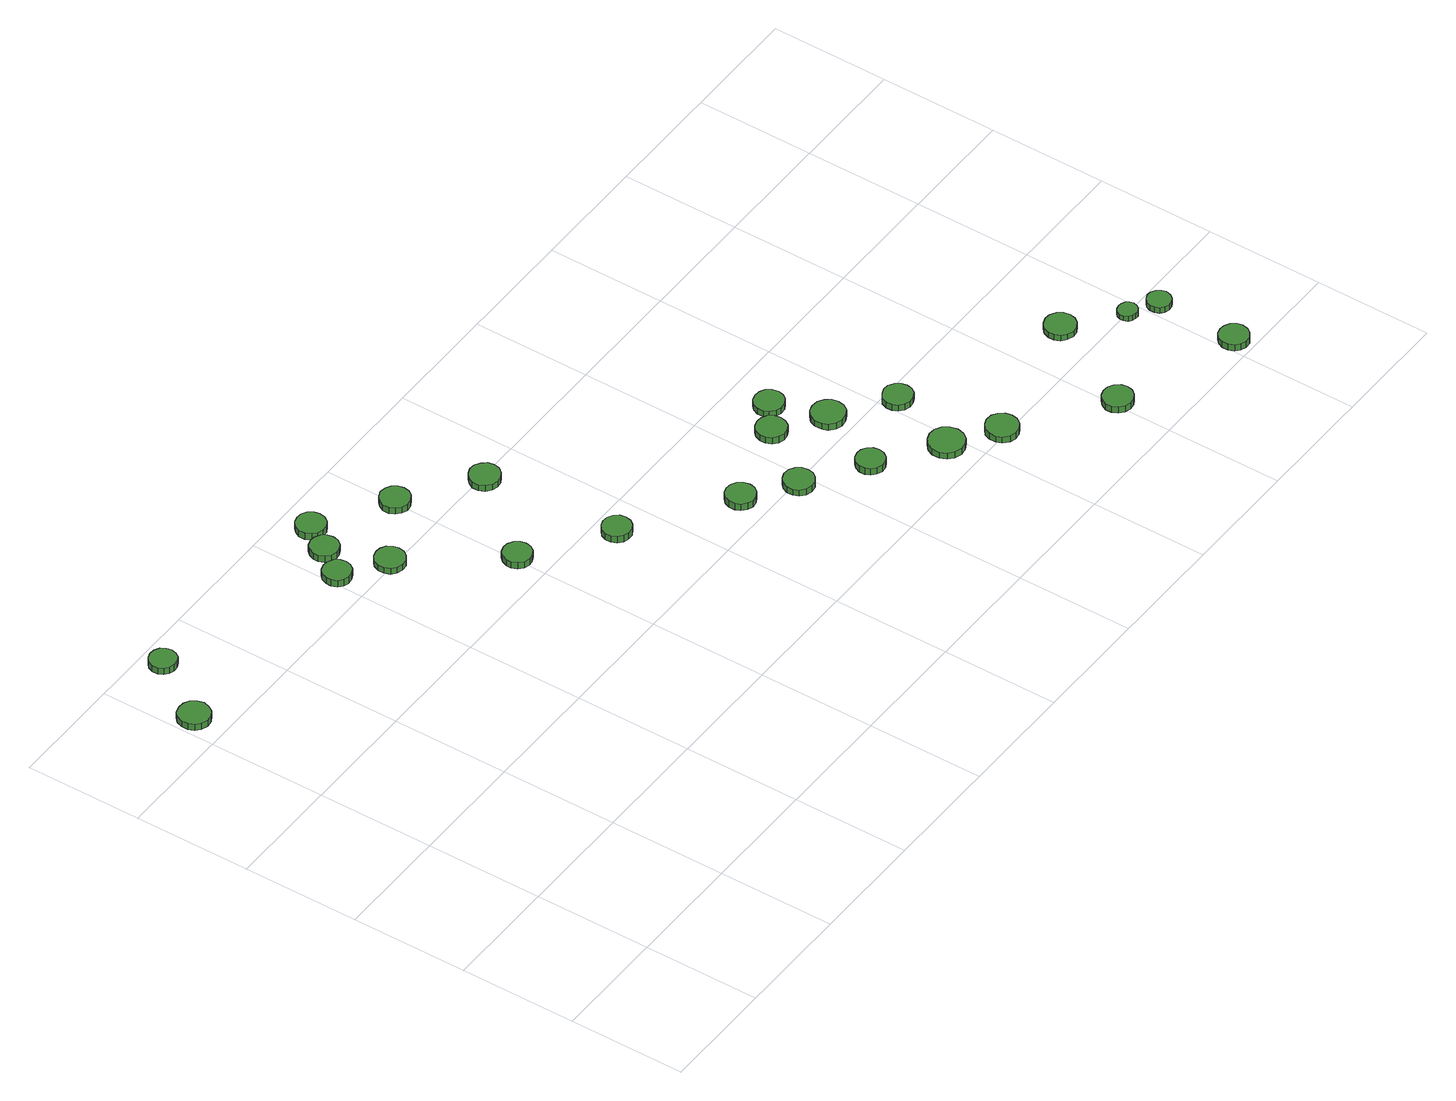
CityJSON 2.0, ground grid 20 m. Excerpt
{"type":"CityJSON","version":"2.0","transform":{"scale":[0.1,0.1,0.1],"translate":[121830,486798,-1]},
"CityObjects":{
"tree1":{"type":"SolitaryVegetationObject","attributes":{"function":"something"},"geometry":[{"type":"MultiSurface","lod":"1","boundaries":[[[0,1,2,3,4,5,6,7,8,9,10,11,12,13,14]],[[15,16,17,18,19,20,21,22,23,24,25,26,27,28,29]],[[0,29,28,1]],[[1,28,27,2]],[[2,27,26,3]],[[3,26,25,4]],[[4,25,24,5]],[[5,24,23,6]],[[6,23,22,7]],[[7,22,21,8]],[[8,21,20,9]],[[9,20,19,10]],[[10,19,18,11]],[[11,18,17,12]],[[12,17,16,13]],[[13,16,15,14]],[[14,15,29,0]]]}]},
"tree2":{"type":"SolitaryVegetationObject","attributes":{"function":"something"},"geometry":[{"type":"MultiSurface","lod":"1","boundaries":[[[30,31,32,33,34,35,36,37,38,39,40,41,42,43,44]],[[45,46,47,48,49,50,51,52,53,54,55,56,57,58,59]],[[30,59,58,31]],[[31,58,57,32]],[[32,57,56,33]],[[33,56,55,34]],[[34,55,54,35]],[[35,54,53,36]],[[36,53,52,37]],[[37,52,51,38]],[[38,51,50,39]],[[39,50,49,40]],[[40,49,48,41]],[[41,48,47,42]],[[42,47,46,43]],[[43,46,45,44]],[[44,45,59,30]]]}]},
"tree3":{"type":"SolitaryVegetationObject","attributes":{"function":"something"},"geometry":[{"type":"MultiSurface","lod":"1","boundaries":[[[60,61,62,63,64,65,66,67,68,69,70,71,72,73,74]],[[75,76,77,78,79,80,81,82,83,84,85,86,87,88,89]],[[60,89,88,61]],[[61,88,87,62]],[[62,87,86,63]],[[63,86,85,64]],[[64,85,84,65]],[[65,84,83,66]],[[66,83,82,67]],[[67,82,81,68]],[[68,81,80,69]],[[69,80,79,70]],[[70,79,78,71]],[[71,78,77,72]],[[72,77,76,73]],[[73,76,75,74]],[[74,75,89,60]]]}]},
"tree4":{"type":"SolitaryVegetationObject","attributes":{"function":"something"},"geometry":[{"type":"MultiSurface","lod":"1","boundaries":[[[90,91,92,93,94,95,96,97,98,99,100,101,102,103,104]],[[105,106,107,108,109,110,111,112,113,114,115,116,117,118,119]],[[90,119,118,91]],[[91,118,117,92]],[[92,117,116,93]],[[93,116,115,94]],[[94,115,114,95]],[[95,114,113,96]],[[96,113,112,97]],[[97,112,111,98]],[[98,111,110,99]],[[99,110,109,100]],[[100,109,108,101]],[[101,108,107,102]],[[102,107,106,103]],[[103,106,105,104]],[[104,105,119,90]]]}]},
"tree5":{"type":"SolitaryVegetationObject","attributes":{"function":"something"},"geometry":[{"type":"MultiSurface","lod":"1","boundaries":[[[120,121,122,123,124,125,126,127,128,129,130,131,132,133,134]],[[135,136,137,138,139,140,141,142,143,144,145,146,147,148,149]],[[120,149,148,121]],[[121,148,147,122]],[[122,147,146,123]],[[123,146,145,124]],[[124,145,144,125]],[[125,144,143,126]],[[126,143,142,127]],[[127,142,141,128]],[[128,141,140,129]],[[129,140,139,130]],[[130,139,138,131]],[[131,138,137,132]],[[132,137,136,133]],[[133,136,135,134]],[[134,135,149,120]]]}]},
"tree6":{"type":"SolitaryVegetationObject","attributes":{"function":"something"},"geometry":[{"type":"MultiSurface","lod":"1","boundaries":[[[150,151,152,153,154,155,156,157,158,159,160,161,162,163,164]],[[165,166,167,168,169,170,171,172,173,174,175,176,177,178,179]],[[150,179,178,151]],[[151,178,177,152]],[[152,177,176,153]],[[153,176,175,154]],[[154,175,174,155]],[[155,174,173,156]],[[156,173,172,157]],[[157,172,171,158]],[[158,171,170,159]],[[159,170,169,160]],[[160,169,168,161]],[[161,168,167,162]],[[162,167,166,163]],[[163,166,165,164]],[[164,165,179,150]]]}]},
"tree7":{"type":"SolitaryVegetationObject","attributes":{"function":"something"},"geometry":[{"type":"MultiSurface","lod":"1","boundaries":[[[180,181,182,183,184,185,186,187,188,189,190,191,192,193,194]],[[195,196,197,198,199,200,201,202,203,204,205,206,207,208,209]],[[180,209,208,181]],[[181,208,207,182]],[[182,207,206,183]],[[183,206,205,184]],[[184,205,204,185]],[[185,204,203,186]],[[186,203,202,187]],[[187,202,201,188]],[[188,201,200,189]],[[189,200,199,190]],[[190,199,198,191]],[[191,198,197,192]],[[192,197,196,193]],[[193,196,195,194]],[[194,195,209,180]]]}]},
"tree8":{"type":"SolitaryVegetationObject","attributes":{"function":"something"},"geometry":[{"type":"MultiSurface","lod":"1","boundaries":[[[210,211,212,213,214,215,216,217,218,219,220,221,222,223,224]],[[225,226,227,228,229,230,231,232,233,234,235,236,237,238,239]],[[210,239,238,211]],[[211,238,237,212]],[[212,237,236,213]],[[213,236,235,214]],[[214,235,234,215]],[[215,234,233,216]],[[216,233,232,217]],[[217,232,231,218]],[[218,231,230,219]],[[219,230,229,220]],[[220,229,228,221]],[[221,228,227,222]],[[222,227,226,223]],[[223,226,225,224]],[[224,225,239,210]]]}]},
"tree9":{"type":"SolitaryVegetationObject","attributes":{"function":"something"},"geometry":[{"type":"MultiSurface","lod":"1","boundaries":[[[240,241,242,243,244,245,246,247,248,249,250,251,252,253,254]],[[255,256,257,258,259,260,261,262,263,264,265,266,267,268,269]],[[240,269,268,241]],[[241,268,267,242]],[[242,267,266,243]],[[243,266,265,244]],[[244,265,264,245]],[[245,264,263,246]],[[246,263,262,247]],[[247,262,261,248]],[[248,261,260,249]],[[249,260,259,250]],[[250,259,258,251]],[[251,258,257,252]],[[252,257,256,253]],[[253,256,255,254]],[[254,255,269,240]]]}]},
"tree10":{"type":"SolitaryVegetationObject","attributes":{"function":"something"},"geometry":[{"type":"MultiSurface","lod":"1","boundaries":[[[270,271,272,273,274,275,276,277,278,279,280,281,282,283,284]],[[285,286,287,288,289,290,291,292,293,294,295,296,297,298,299]],[[270,299,298,271]],[[271,298,297,272]],[[272,297,296,273]],[[273,296,295,274]],[[274,295,294,275]],[[275,294,293,276]],[[276,293,292,277]],[[277,292,291,278]],[[278,291,290,279]],[[279,290,289,280]],[[280,289,288,281]],[[281,288,287,282]],[[282,287,286,283]],[[283,286,285,284]],[[284,285,299,270]]]}]},
"tree11":{"type":"SolitaryVegetationObject","attributes":{"function":"something"},"geometry":[{"type":"MultiSurface","lod":"1","boundaries":[[[300,301,302,303,304,305,306,307,308,309,310,311,312,313,314]],[[315,316,317,318,319,320,321,322,323,324,325,326,327,328,329]],[[300,329,328,301]],[[301,328,327,302]],[[302,327,326,303]],[[303,326,325,304]],[[304,325,324,305]],[[305,324,323,306]],[[306,323,322,307]],[[307,322,321,308]],[[308,321,320,309]],[[309,320,319,310]],[[310,319,318,311]],[[311,318,317,312]],[[312,317,316,313]],[[313,316,315,314]],[[314,315,329,300]]]}]},
"tree12":{"type":"SolitaryVegetationObject","attributes":{"function":"something"},"geometry":[{"type":"MultiSurface","lod":"1","boundaries":[[[330,331,332,333,334,335,336,337,338,339,340,341,342,343,344]],[[345,346,347,348,349,350,351,352,353,354,355,356,357,358,359]],[[330,359,358,331]],[[331,358,357,332]],[[332,357,356,333]],[[333,356,355,334]],[[334,355,354,335]],[[335,354,353,336]],[[336,353,352,337]],[[337,352,351,338]],[[338,351,350,339]],[[339,350,349,340]],[[340,349,348,341]],[[341,348,347,342]],[[342,347,346,343]],[[343,346,345,344]],[[344,345,359,330]]]}]},
"tree13":{"type":"SolitaryVegetationObject","attributes":{"function":"something"},"geometry":[{"type":"MultiSurface","lod":"1","boundaries":[[[360,361,362,363,364,365,366,367,368,369,370,371,372,373,374]],[[375,376,377,378,379,380,381,382,383,384,385,386,387,388,389]],[[360,389,388,361]],[[361,388,387,362]],[[362,387,386,363]],[[363,386,385,364]],[[364,385,384,365]],[[365,384,383,366]],[[366,383,382,367]],[[367,382,381,368]],[[368,381,380,369]],[[369,380,379,370]],[[370,379,378,371]],[[371,378,377,372]],[[372,377,376,373]],[[373,376,375,374]],[[374,375,389,360]]]}]},
"tree14":{"type":"SolitaryVegetationObject","attributes":{"function":"something"},"geometry":[{"type":"MultiSurface","lod":"1","boundaries":[[[390,391,392,393,394,395,396,397,398,399,400,401,402,403,404]],[[405,406,407,408,409,410,411,412,413,414,415,416,417,418,419]],[[390,419,418,391]],[[391,418,417,392]],[[392,417,416,393]],[[393,416,415,394]],[[394,415,414,395]],[[395,414,413,396]],[[396,413,412,397]],[[397,412,411,398]],[[398,411,410,399]],[[399,410,409,400]],[[400,409,408,401]],[[401,408,407,402]],[[402,407,406,403]],[[403,406,405,404]],[[404,405,419,390]]]}]},
"tree15":{"type":"SolitaryVegetationObject","attributes":{"function":"something"},"geometry":[{"type":"MultiSurface","lod":"1","boundaries":[[[420,421,422,423,424,425,426,427,428,429,430,431,432,433,434]],[[435,436,437,438,439,440,441,442,443,444,445,446,447,448,449]],[[420,449,448,421]],[[421,448,447,422]],[[422,447,446,423]],[[423,446,445,424]],[[424,445,444,425]],[[425,444,443,426]],[[426,443,442,427]],[[427,442,441,428]],[[428,441,440,429]],[[429,440,439,430]],[[430,439,438,431]],[[431,438,437,432]],[[432,437,436,433]],[[433,436,435,434]],[[434,435,449,420]]]}]},
"tree16":{"type":"SolitaryVegetationObject","attributes":{"function":"something"},"geometry":[{"type":"MultiSurface","lod":"1","boundaries":[[[450,451,452,453,454,455,456,457,458,459,460,461,462,463,464]],[[465,466,467,468,469,470,471,472,473,474,475,476,477,478,479]],[[450,479,478,451]],[[451,478,477,452]],[[452,477,476,453]],[[453,476,475,454]],[[454,475,474,455]],[[455,474,473,456]],[[456,473,472,457]],[[457,472,471,458]],[[458,471,470,459]],[[459,470,469,460]],[[460,469,468,461]],[[461,468,467,462]],[[462,467,466,463]],[[463,466,465,464]],[[464,465,479,450]]]}]},
"tree17":{"type":"SolitaryVegetationObject","attributes":{"function":"something"},"geometry":[{"type":"MultiSurface","lod":"1","boundaries":[[[480,481,482,483,484,485,486,487,488,489,490,491,492,493,494]],[[495,496,497,498,499,500,501,502,503,504,505,506,507,508,509]],[[480,509,508,481]],[[481,508,507,482]],[[482,507,506,483]],[[483,506,505,484]],[[484,505,504,485]],[[485,504,503,486]],[[486,503,502,487]],[[487,502,501,488]],[[488,501,500,489]],[[489,500,499,490]],[[490,499,498,491]],[[491,498,497,492]],[[492,497,496,493]],[[493,496,495,494]],[[494,495,509,480]]]}]},
"tree18":{"type":"SolitaryVegetationObject","attributes":{"function":"something"},"geometry":[{"type":"MultiSurface","lod":"1","boundaries":[[[510,511,512,513,514,515,516,517,518,519,520,521,522,523,524]],[[525,526,527,528,529,530,531,532,533,534,535,536,537,538,539]],[[510,539,538,511]],[[511,538,537,512]],[[512,537,536,513]],[[513,536,535,514]],[[514,535,534,515]],[[515,534,533,516]],[[516,533,532,517]],[[517,532,531,518]],[[518,531,530,519]],[[519,530,529,520]],[[520,529,528,521]],[[521,528,527,522]],[[522,527,526,523]],[[523,526,525,524]],[[524,525,539,510]]]}]},
"tree19":{"type":"SolitaryVegetationObject","attributes":{"function":"something"},"geometry":[{"type":"MultiSurface","lod":"1","boundaries":[[[540,541,542,543,544,545,546,547,548,549,550,551,552,553,554]],[[555,556,557,558,559,560,561,562,563,564,565,566,567,568,569]],[[540,569,568,541]],[[541,568,567,542]],[[542,567,566,543]],[[543,566,565,544]],[[544,565,564,545]],[[545,564,563,546]],[[546,563,562,547]],[[547,562,561,548]],[[548,561,560,549]],[[549,560,559,550]],[[550,559,558,551]],[[551,558,557,552]],[[552,557,556,553]],[[553,556,555,554]],[[554,555,569,540]]]}]},
"tree20":{"type":"SolitaryVegetationObject","attributes":{"function":"something"},"geometry":[{"type":"MultiSurface","lod":"1","boundaries":[[[570,571,572,573,574,575,576,577,578,579,580,581,582,583,584]],[[585,586,587,588,589,590,591,592,593,594,595,596,597,598,599]],[[570,599,598,571]],[[571,598,597,572]],[[572,597,596,573]],[[573,596,595,574]],[[574,595,594,575]],[[575,594,593,576]],[[576,593,592,577]],[[577,592,591,578]],[[578,591,590,579]],[[579,590,589,580]],[[580,589,588,581]],[[581,588,587,582]],[[582,587,586,583]],[[583,586,585,584]],[[584,585,599,570]]]}]},
"tree21":{"type":"SolitaryVegetationObject","attributes":{"function":"something"},"geometry":[{"type":"MultiSurface","lod":"1","boundaries":[[[600,601,602,603,604,605,606,607,608,609,610,611,612,613,614]],[[615,616,617,618,619,620,621,622,623,624,625,626,627,628,629]],[[600,629,628,601]],[[601,628,627,602]],[[602,627,626,603]],[[603,626,625,604]],[[604,625,624,605]],[[605,624,623,606]],[[606,623,622,607]],[[607,622,621,608]],[[608,621,620,609]],[[609,620,619,610]],[[610,619,618,611]],[[611,618,617,612]],[[612,617,616,613]],[[613,616,615,614]],[[614,615,629,600]]]}]},
"tree22":{"type":"SolitaryVegetationObject","attributes":{"function":"something"},"geometry":[{"type":"MultiSurface","lod":"1","boundaries":[[[630,631,632,633,634,635,636,637,638,639,640,641,642,643,644]],[[645,646,647,648,649,650,651,652,653,654,655,656,657,658,659]],[[630,659,658,631]],[[631,658,657,632]],[[632,657,656,633]],[[633,656,655,634]],[[634,655,654,635]],[[635,654,653,636]],[[636,653,652,637]],[[637,652,651,638]],[[638,651,650,639]],[[639,650,649,640]],[[640,649,648,641]],[[641,648,647,642]],[[642,647,646,643]],[[643,646,645,644]],[[644,645,659,630]]]}]},
"tree23":{"type":"SolitaryVegetationObject","attributes":{"function":"something"},"geometry":[{"type":"MultiSurface","lod":"1","boundaries":[[[660,661,662,663,664,665,666,667,668,669,670,671,672,673,674]],[[675,676,677,678,679,680,681,682,683,684,685,686,687,688,689]],[[660,689,688,661]],[[661,688,687,662]],[[662,687,686,663]],[[663,686,685,664]],[[664,685,684,665]],[[665,684,683,666]],[[666,683,682,667]],[[667,682,681,668]],[[668,681,680,669]],[[669,680,679,670]],[[670,679,678,671]],[[671,678,677,672]],[[672,677,676,673]],[[673,676,675,674]],[[674,675,689,660]]]}]},
"tree24":{"type":"SolitaryVegetationObject","attributes":{"function":"something"},"geometry":[{"type":"MultiSurface","lod":"1","boundaries":[[[690,691,692,693,694,695,696,697,698,699,700,701,702,703,704]],[[705,706,707,708,709,710,711,712,713,714,715,716,717,718,719]],[[690,719,718,691]],[[691,718,717,692]],[[692,717,716,693]],[[693,716,715,694]],[[694,715,714,695]],[[695,714,713,696]],[[696,713,712,697]],[[697,712,711,698]],[[698,711,710,699]],[[699,710,709,700]],[[700,709,708,701]],[[701,708,707,702]],[[702,707,706,703]],[[703,706,705,704]],[[704,705,719,690]]]}]}
},
"vertices":[
[58,855,20],[55,866,20],[49,875,20],[39,880,20],[28,881,20],[17,878,20],[9,871,20],[5,860,20],[5,849,20],[9,839,20],[17,832,20],[28,828,20],[39,829,20],[49,835,20],[55,844,20],[55,844,8],[49,835,8],[39,829,8],[28,828,8],[17,832,8],[9,839,8],[5,849,8],[5,860,8],[9,871,8],[17,878,8],[28,881,8],[39,880,8],[49,875,8],[55,866,8],[58,855,8],
[127,962,20],[125,971,20],[120,979,20],[111,984,20],[102,985,20],[93,982,20],[86,976,20],[82,967,20],[82,957,20],[86,949,20],[93,943,20],[102,940,20],[111,941,20],[120,945,20],[125,953,20],[125,953,7],[120,945,7],[111,941,7],[102,940,7],[93,943,7],[86,949,7],[82,957,7],[82,967,7],[86,976,7],[93,982,7],[102,985,7],[111,984,7],[120,979,7],[125,971,7],[127,962,7],
[439,855,21],[437,865,21],[431,873,21],[422,878,21],[412,879,21],[403,876,21],[396,870,21],[392,860,21],[392,851,21],[396,841,21],[403,835,21],[412,832,21],[422,833,21],[431,838,21],[437,846,21],[437,846,8],[431,838,8],[422,833,8],[412,832,8],[403,835,8],[396,841,8],[392,851,8],[392,860,8],[396,870,8],[403,876,8],[412,879,8],[422,878,8],[431,873,8],[437,865,8],[439,855,8],
[474,903,20],[472,913,20],[466,921,20],[457,926,20],[448,927,20],[438,924,20],[431,917,20],[427,908,20],[427,898,20],[431,889,20],[438,882,20],[448,879,20],[457,880,20],[466,885,20],[472,893,20],[472,893,7],[466,885,7],[457,880,7],[448,879,7],[438,882,7],[431,889,7],[427,898,7],[427,908,7],[431,917,7],[438,924,7],[448,927,7],[457,926,7],[466,921,7],[472,913,7],[474,903,7],
[510,806,20],[508,816,20],[502,825,20],[493,830,20],[483,831,20],[473,828,20],[465,821,20],[461,811,20],[461,801,20],[465,791,20],[473,784,20],[483,781,20],[493,782,20],[502,788,20],[508,796,20],[508,796,8],[502,788,8],[493,782,8],[483,781,8],[473,784,8],[465,791,8],[461,801,8],[461,811,8],[465,821,8],[473,828,8],[483,831,8],[493,830,8],[502,825,8],[508,816,8],[510,806,8],
[505,949,20],[503,958,20],[497,967,20],[488,972,20],[478,973,20],[468,970,20],[461,963,20],[456,954,20],[456,943,20],[461,934,20],[468,927,20],[478,924,20],[488,925,20],[497,930,20],[503,939,20],[503,939,7],[497,930,7],[488,925,7],[478,924,7],[468,927,7],[461,934,7],[456,943,7],[456,954,7],[461,963,7],[468,970,7],[478,973,7],[488,972,7],[497,967,7],[503,958,7],[505,949,7],
[629,654,19],[627,664,19],[621,672,19],[612,677,19],[603,678,19],[593,675,19],[586,668,19],[582,659,19],[582,649,19],[586,640,19],[593,633,19],[603,630,19],[612,631,19],[621,636,19],[627,644,19],[627,644,6],[621,636,6],[612,631,6],[603,630,6],[593,633,6],[586,640,6],[582,649,6],[582,659,6],[586,668,6],[593,675,6],[603,678,6],[612,677,6],[621,672,6],[627,664,6],[629,654,6],
[626,877,19],[624,887,19],[618,895,19],[609,900,19],[598,902,19],[588,898,19],[581,891,19],[576,882,19],[576,871,19],[581,862,19],[588,855,19],[598,851,19],[609,853,19],[618,858,19],[624,866,19],[624,866,7],[618,858,7],[609,853,7],[598,851,7],[588,855,7],[581,862,7],[576,871,7],[576,882,7],[581,891,7],[588,898,7],[598,902,7],[609,900,7],[618,895,7],[624,887,7],[626,877,7],
[762,562,20],[760,572,20],[754,580,20],[745,585,20],[735,586,20],[726,583,20],[718,576,20],[714,567,20],[714,557,20],[718,548,20],[726,541,20],[735,538,20],[745,539,20],[754,544,20],[760,552,20],[760,552,7],[754,544,7],[745,539,7],[735,538,7],[726,541,7],[718,548,7],[714,557,7],[714,567,7],[718,576,7],[726,583,7],[735,586,7],[745,585,7],[754,580,7],[760,572,7],[762,562,7],
[746,793,19],[744,804,19],[737,812,19],[728,818,19],[718,819,19],[708,815,19],[700,808,19],[695,799,19],[695,788,19],[700,778,19],[708,771,19],[718,768,19],[728,769,19],[737,774,19],[744,783,19],[744,783,7],[737,774,7],[728,769,7],[718,768,7],[708,771,7],[700,778,7],[695,788,7],[695,799,7],[700,808,7],[708,815,7],[718,819,7],[728,818,7],[737,812,7],[744,804,7],[746,793,7],
[929,448,20],[927,458,20],[921,467,20],[912,472,20],[901,473,20],[892,470,20],[884,463,20],[880,454,20],[880,443,20],[884,434,20],[892,427,20],[901,423,20],[912,425,20],[921,430,20],[927,438,20],[927,438,7],[921,430,7],[912,425,7],[901,423,7],[892,427,7],[884,434,7],[880,443,7],[880,454,7],[884,463,7],[892,470,7],[901,473,7],[912,472,7],[921,467,7],[927,458,7],[929,448,7],
[1007,394,19],[1005,405,19],[999,413,19],[990,419,19],[979,420,19],[969,416,19],[961,409,19],[957,400,19],[957,389,19],[961,379,19],[969,372,19],[979,369,19],[990,370,19],[999,376,19],[1005,384,19],[1005,384,7],[999,376,7],[990,370,7],[979,369,7],[969,372,7],[961,379,7],[957,389,7],[957,400,7],[961,409,7],[969,416,7],[979,420,7],[990,419,7],[999,413,7],[1005,405,7],[1007,394,7],
[1104,330,20],[1102,340,20],[1096,348,20],[1088,353,20],[1078,354,20],[1068,351,20],[1061,344,20],[1057,335,20],[1057,325,20],[1061,316,20],[1068,310,20],[1078,306,20],[1088,307,20],[1096,312,20],[1102,321,20],[1102,321,7],[1096,312,7],[1088,307,7],[1078,306,7],[1068,310,7],[1061,316,7],[1057,325,7],[1057,335,7],[1061,344,7],[1068,351,7],[1078,354,7],[1088,353,7],[1096,348,7],[1102,340,7],[1104,330,7],
[1078,494,20],[1076,504,20],[1070,513,20],[1061,518,20],[1051,519,20],[1041,516,20],[1033,509,20],[1029,499,20],[1029,489,20],[1033,479,20],[1041,472,20],[1051,469,20],[1061,470,20],[1070,475,20],[1076,484,20],[1076,484,7],[1070,475,7],[1061,470,7],[1051,469,7],[1041,472,7],[1033,479,7],[1029,489,7],[1029,499,7],[1033,509,7],[1041,516,7],[1051,519,7],[1061,518,7],[1070,513,7],[1076,504,7],[1078,494,7],
[1210,258,19],[1207,271,19],[1200,281,19],[1189,287,19],[1177,288,19],[1165,284,19],[1156,276,19],[1151,265,19],[1151,252,19],[1156,241,19],[1165,233,19],[1177,229,19],[1189,230,19],[1200,236,19],[1207,246,19],[1207,246,7],[1200,236,7],[1189,230,7],[1177,229,7],[1165,233,7],[1156,241,7],[1151,252,7],[1151,265,7],[1156,276,7],[1165,284,7],[1177,288,7],[1189,287,7],[1200,281,7],[1207,271,7],[1210,258,7],
[1125,530,19],[1123,541,19],[1117,549,19],[1108,554,19],[1097,555,19],[1088,552,19],[1080,545,19],[1076,536,19],[1076,525,19],[1080,516,19],[1088,509,19],[1097,506,19],[1108,507,19],[1117,512,19],[1123,520,19],[1123,520,7],[1117,512,7],[1108,507,7],[1097,506,7],[1088,509,7],[1080,516,7],[1076,525,7],[1076,536,7],[1080,545,7],[1088,552,7],[1097,555,7],[1108,554,7],[1117,549,7],[1123,541,7],[1125,530,7],
[1158,442,19],[1156,454,19],[1149,463,19],[1139,469,19],[1127,470,19],[1116,467,19],[1107,459,19],[1103,448,19],[1103,436,19],[1107,426,19],[1116,418,19],[1127,414,19],[1139,416,19],[1149,421,19],[1156,431,19],[1156,431,7],[1149,421,7],[1139,416,7],[1127,414,7],[1116,418,7],[1107,426,7],[1103,436,7],[1103,448,7],[1107,459,7],[1116,467,7],[1127,470,7],[1139,469,7],[1149,463,7],[1156,454,7],[1158,442,7],
[1282,208,19],[1280,219,19],[1273,228,19],[1264,234,19],[1252,235,19],[1242,231,19],[1233,224,19],[1229,214,19],[1229,202,19],[1233,192,19],[1242,184,19],[1252,181,19],[1264,182,19],[1273,188,19],[1280,197,19],[1280,197,7],[1273,188,7],[1264,182,7],[1252,181,7],[1242,184,7],[1233,192,7],[1229,202,7],[1229,214,7],[1233,224,7],[1242,231,7],[1252,235,7],[1264,234,7],[1273,228,7],[1280,219,7],[1282,208,7],
[1247,377,19],[1245,387,19],[1239,395,19],[1230,401,19],[1220,402,19],[1210,398,19],[1202,392,19],[1198,382,19],[1198,372,19],[1202,363,19],[1210,356,19],[1220,353,19],[1230,354,19],[1239,359,19],[1245,367,19],[1245,367,7],[1239,359,7],[1230,354,7],[1220,353,7],[1210,356,7],[1202,363,7],[1198,372,7],[1198,382,7],[1202,392,7],[1210,398,7],[1220,402,7],[1230,401,7],[1239,395,7],[1245,387,7],[1247,377,7],
[1434,100,19],[1432,110,19],[1425,119,19],[1416,124,19],[1406,125,19],[1396,122,19],[1388,115,19],[1383,105,19],[1383,95,19],[1388,85,19],[1396,78,19],[1406,75,19],[1416,76,19],[1425,81,19],[1432,90,19],[1432,90,7],[1425,81,7],[1416,76,7],[1406,75,7],[1396,78,7],[1388,85,7],[1383,95,7],[1383,105,7],[1388,115,7],[1396,122,7],[1406,125,7],[1416,124,7],[1425,119,7],[1432,110,7],[1434,100,7],
[1517,263,19],[1515,274,19],[1509,282,19],[1499,288,19],[1489,289,19],[1478,285,19],[1470,278,19],[1466,268,19],[1466,258,19],[1470,248,19],[1478,241,19],[1489,237,19],[1499,238,19],[1509,244,19],[1515,253,19],[1515,253,8],[1509,244,8],[1499,238,8],[1489,237,8],[1478,241,8],[1470,248,8],[1466,258,8],[1466,268,8],[1470,278,8],[1478,285,8],[1489,289,8],[1499,288,8],[1509,282,8],[1515,274,8],[1517,263,8],
[1646,33,19],[1644,43,19],[1638,51,19],[1629,56,19],[1619,57,19],[1609,54,19],[1602,47,19],[1598,38,19],[1598,28,19],[1602,18,19],[1609,12,19],[1619,8,19],[1629,9,19],[1638,15,19],[1644,23,19],[1644,23,7],[1638,15,7],[1629,9,7],[1619,8,7],[1609,12,7],[1602,18,7],[1598,28,7],[1598,38,7],[1602,47,7],[1609,54,7],[1619,57,7],[1629,56,7],[1638,51,7],[1644,43,7],[1646,33,7],
[1594,198,18],[1592,205,18],[1588,210,18],[1582,213,18],[1576,214,18],[1569,212,18],[1564,208,18],[1561,201,18],[1561,195,18],[1564,188,18],[1569,184,18],[1576,182,18],[1582,182,18],[1588,186,18],[1592,191,18],[1592,191,8],[1588,186,8],[1582,182,8],[1576,182,8],[1569,184,8],[1564,188,8],[1561,195,8],[1561,201,8],[1564,208,8],[1569,212,8],[1576,214,8],[1582,213,8],[1588,210,8],[1592,205,8],[1594,198,8],
[1642,171,19],[1640,179,19],[1635,186,19],[1628,190,19],[1620,191,19],[1612,188,19],[1606,183,19],[1603,175,19],[1603,167,19],[1606,159,19],[1612,154,19],[1620,151,19],[1628,152,19],[1635,156,19],[1640,163,19],[1640,163,8],[1635,156,8],[1628,152,8],[1620,151,8],[1612,154,8],[1606,159,8],[1603,167,8],[1603,175,8],[1606,183,8],[1612,188,8],[1620,191,8],[1628,190,8],[1635,186,8],[1640,179,8],[1642,171,8]
]}
